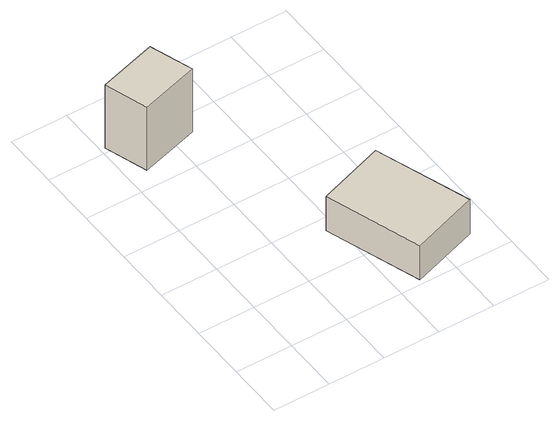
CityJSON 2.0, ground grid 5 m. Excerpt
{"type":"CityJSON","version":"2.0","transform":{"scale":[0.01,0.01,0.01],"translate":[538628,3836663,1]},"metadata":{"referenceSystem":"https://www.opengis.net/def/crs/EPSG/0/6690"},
"CityObjects":{
"building1":{"type":"Building","attributes":{"class":"3001","measuredHeight":6.6,"BuildingDetailAttribute.specifiedBuildingCoverageRate":0.6,"BuildingDetailAttribute.surveyYear":2017,"BuildingTsunamiRiskAttribute.description":"1","BuildingTsunamiRiskAttribute.rank":"2","BuildingTsunamiRiskAttribute.depth":1.5,"BuildingHighTideRiskAttribute.description":"1","BuildingHighTideRiskAttribute.rank":"3","BuildingHighTideRiskAttribute.depth":4.95,"BuildingIDAttribute.prefecture":"27","BuildingIDAttribute.city":"27104"},"geometry":[{"type":"Solid","lod":"1","boundaries":[[[[0,1,2,3]],[[2,4,5,3]],[[1,6,4,2]],[[0,7,6,1]],[[3,5,7,0]],[[4,6,7,5]]]]}]},
"building2":{"type":"Building","attributes":{"class":"3001","measuredHeight":3.6,"BuildingDetailAttribute.specifiedBuildingCoverageRate":0.6,"BuildingDetailAttribute.surveyYear":2017,"BuildingTsunamiRiskAttribute.description":"1","BuildingTsunamiRiskAttribute.rank":"2","BuildingTsunamiRiskAttribute.depth":1.5,"BuildingHighTideRiskAttribute.description":"1","BuildingHighTideRiskAttribute.rank":"3","BuildingHighTideRiskAttribute.depth":4.96,"BuildingIDAttribute.prefecture":"27","BuildingIDAttribute.city":"27104"},"geometry":[{"type":"Solid","lod":"1","boundaries":[[[[8,9,10,11]],[[10,12,13,11]],[[9,14,12,10]],[[8,15,14,9]],[[11,13,15,8]],[[12,14,15,13]]]]}]}
},
"vertices":[
[39,2546,23],[553,2696,23],[681,2319,23],[165,2168,23],[681,2319,682],[165,2168,682],[553,2696,682],[39,2546,682],
[913,880,17],[1502,1081,17],[1788,243,17],[1199,42,17],[1788,243,374],[1199,42,374],[1502,1081,374],[913,880,374]
]}
